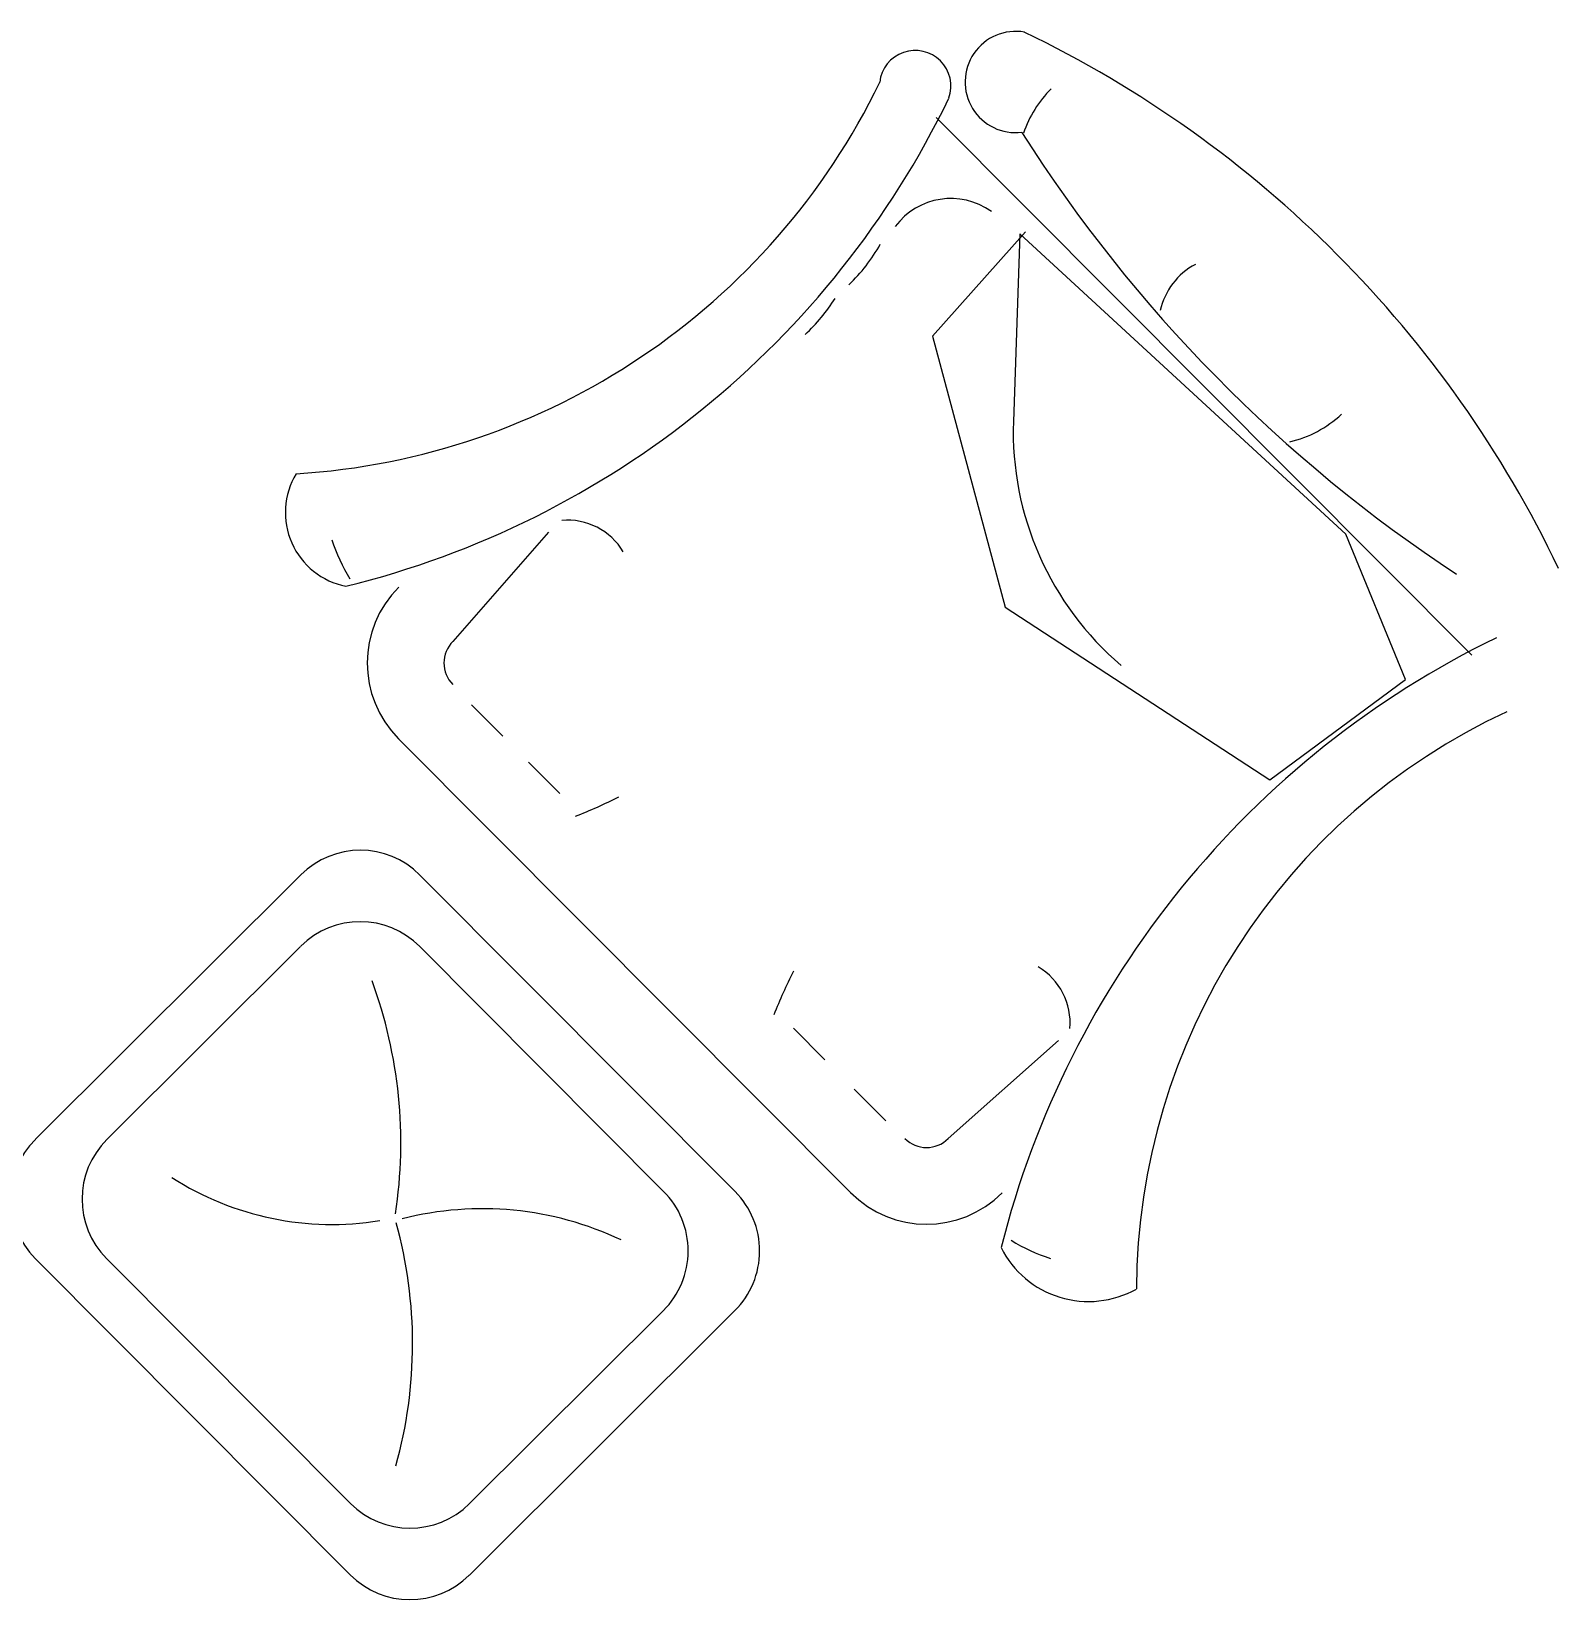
# Model space of a CAD drawing. Header units: millimetres. Extents: x -30782 to 40110, y 35885 to 73818.
# Drawn here: x 9401 to 10598, y 55652 to 56881 of the extents above; entities that cross this region are included whole.
import ezdxf

# ---------------------------------------------------------------- set-up
doc = ezdxf.new("R2010")
doc.units = ezdxf.units.MM

# ---------------------------------------------------------------- blocks, each defined once
blk = doc.blocks.new('A$C69C31390')
for p, q in [((3925.8, 740), (3506.1, 1161.3)), ((3576.1, 1071.8), (3503.2, 990)), ((3571.6, 1070.3), (3566.7, 923.2)), ((3827.2, 834.9), (3571.6, 1070.3)), ((3503.2, 990), (3560.3, 777.7)), ((3202.2, 836.4), (3127.4, 750.9)), ((3873.9, 721.1), (3827.2, 834.9)), ((3560.3, 777.7), (3767.6, 642.5)), ((3767.6, 642.5), (3873.9, 721.1)), ((3141.9, 701.2), (3166.5, 676.5)), ((3084.8, 674.5), (3439, 319)), ((3186.6, 656.3), (3211.2, 631.6)), ((3008.2, 567.9), (2800.2, 360.7)), ((3348.5, 319.8), (3101.6, 567.8)), ((3008.1, 511.9), (2856.2, 360.6)), ((3292.5, 319.9), (3101.4, 511.7)), ((3394.3, 447.8), (3418.9, 423)), ((3515.5, 361.3), (3601.9, 438.1)), ((3441.9, 400), (3466.6, 375.2)), ((2800, 267.4), (3047, 19.4)), ((2856, 267.3), (3047.1, 75.4)), ((3140.3, 19.2), (3348.4, 226.5)), ((3140.4, 75.2), (3292.4, 226.6))]:
    blk.add_line(p, q)
for centre, radius, start, end in [((3568.5, 1189.2), 39.7, 80.2218, 276.9398), ((3186.6, 422.5), 894.6, 25.5209, 64.2565), ((3489.7, 1185.9), 28, 340.7997, 173.4569), ((2970.5, 1427.3), 546.2, 273.5798, 334.1328), ((3656.9, 1121.8), 86.7, 134.3358, 161.674), ((2873.3, 1487.6), 714.1, 283.7913, 334.1865), ((4549.2, 1769.3), 1156, 212.4089, 236.6585), ((3517.7, 1043.5), 54.4, 54.4221, 143.2954), ((3344.2, 1128.4), 135.5, 313.5932, 330.6677), ((3734, 998.9), 53.4, 117.5744, 167.9681), ((3302.4, 1099.5), 148, 313.0677, 327.3301), ((3807.1, 915.2), 240.6, 178.0916, 229.5763), ((3763.1, 993.4), 88.5, 283.1128, 313.2188), ((3055, 851.8), 58.9, 148.8703, 258.7822), ((3217, 794.7), 51.2, 30.8805, 94.8501), ((3162.2, 871.8), 136, 197.6698, 211.9101), ((3144.4, 733.9), 84.1, 134.8887, 224.8887), ((3144.4, 733.9), 24, 134.8887, 224.8887), ((3144.4, 733.9), 24, 134.8887, 224.8887), ((4264.4, 97.9), 729.4, 115.9543, 165.8779), ((4164, 241.1), 501, 114.8654, 179.7361), ((3085, 968.6), 380.8, 291.3155, 296.9445), ((3054.8, 521.2), 66, 44.8887, 134.8887), ((3054.7, 465.2), 66, 44.8887, 134.8887), ((3733.7, 319.8), 380.8, 153.0555, 158.6845), ((3559.9, 451.8), 51.2, 355.1499, 59.1195), ((2716.4, 357.7), 370.2, 351.3945, 20.0836), ((2846.8, 313.9), 66, 134.8887, 224.8887), ((2902.8, 313.8), 66, 134.8887, 224.8887), ((3498.6, 378.3), 24, 224.8887, 314.8887), ((3032.4, 525.7), 231.7, 237.2873, 279.3542), ((3245.8, 273.3), 66, 314.8887, 44.8887), ((3301.8, 273.2), 66, 314.8887, 44.8887), ((3498.6, 378.3), 84.1, 224.8887, 314.8887), ((2738.1, 200.6), 357.7, 344.4803, 15.3451), ((3150.5, 52.4), 253.9, 64.6307, 104.3124), ((3625.5, 310.4), 76.8, 206.7751, 299.22), ((3636.9, 397), 136, 238.0899, 252.3302), ((3093.8, 122), 66, 224.8887, 314.8887), ((3093.7, 66), 66, 224.8887, 314.8887)]:
    blk.add_arc(centre, radius, start, end)

msp = doc.modelspace()

# ---------------------------------------------------------------- block references
msp.add_blockref('A$C69C31390', (6604, 55652))

doc.saveas('drawing.dxf')
